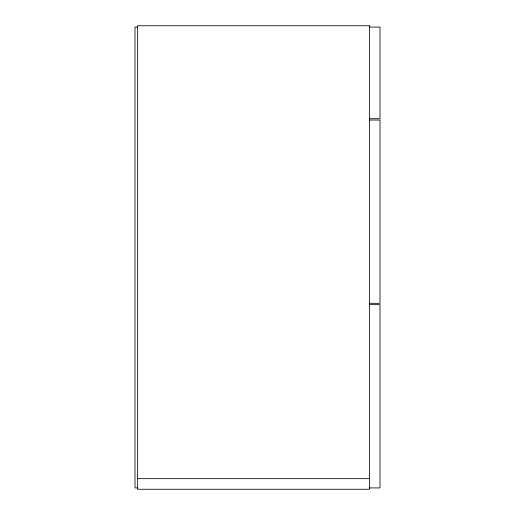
<?xml version="1.0" encoding="UTF-8"?>
<svg xmlns="http://www.w3.org/2000/svg" width="515" height="515" viewBox="0 0 515 515"><rect width="100%" height="100%" fill="white"/><g stroke="black" fill="none" stroke-linecap="round" stroke-linejoin="round"><path stroke-width="0.77" d="M137.653 27.076L135.001 27.076L135.001 487.924L137.653 487.924M369.403 27.076L379.999 27.076L379.999 118.714L369.403 118.714M369.403 120.04L379.999 120.04L379.999 303.322L369.403 303.322M369.403 304.642L379.999 304.642L379.999 487.924L369.403 487.924M137.653 478.654L369.403 478.654M369.403 25.75L137.653 25.75L137.653 489.25L369.403 489.25L369.403 25.75"/></g></svg>
